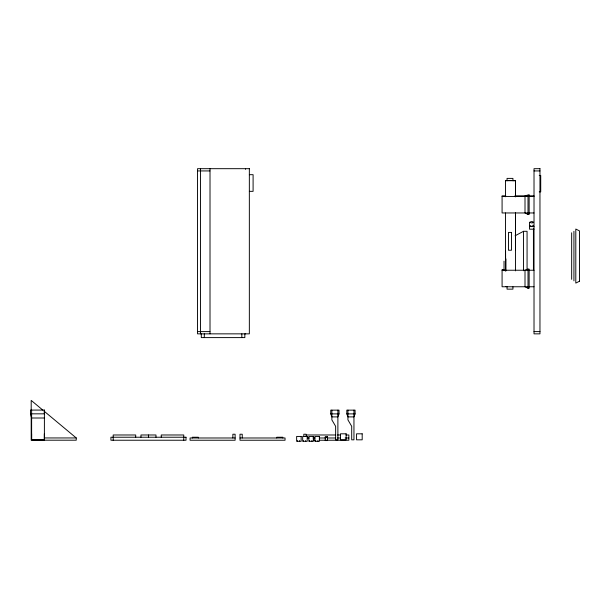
<?xml version="1.0" encoding="UTF-8"?>
<svg xmlns="http://www.w3.org/2000/svg" width="610" height="610" viewBox="0 0 610 610"><rect width="100%" height="100%" fill="white"/><g stroke="black" fill="none" stroke-linecap="round" stroke-linejoin="round"><path stroke-width="0.91" d="M30.5 413.832L44.393 413.832L44.393 410.072L30.5 410.072L30.5 413.832L31.628 418.002L44.393 418.002M505.568 261.339L505.568 253.592M505.56 252.448L505.56 251.007M515.503 235.742L515.503 212.936M515.503 196.786L515.503 180.629L507.04 180.621M44.393 413.832L44.4 410.072L44.393 439.757L31.606 439.772L31.628 433.763M339.015 413.893L337.887 416.897L331.878 416.897L330.757 413.893L330.757 410.141L339.015 410.141L339.015 413.893L330.757 413.893M355.081 413.893L353.952 416.897L347.944 416.897L346.823 413.893L346.823 410.141L355.081 410.141L355.081 413.893L346.823 413.893M515.053 235.796L523.533 231.297L527.07 231.297L527.07 268.987M525.004 195.84L529.137 194.712L529.137 214.461L528.008 214.461L525.004 212.959L525.004 196.443L529.137 195.314M528.008 269.117L525.004 270.238L525.004 286.761L528.008 288.263L529.137 288.263L529.137 269.117L528.008 269.117L528.008 288.263M197.541 170.93L209.924 170.93M534.017 170.93L539.964 170.93M249.345 174.681L253.097 174.681L253.097 191.342L249.345 191.342M539.24 175.436L540.719 175.436L540.719 191.853L539.24 191.853M505.537 196.786L505.522 180.636L515.458 180.636L515.465 196.786M505.53 180.636L507.345 180.636M512.781 180.629L515.503 180.629L515.503 196.611M505.751 195.84L502.083 195.84L502.083 212.959L534.017 212.959M514.916 195.84L528.008 195.84M528.87 195.84L534.017 195.84M502.083 196.443L534.017 196.443M529.51 226.577L534.017 226.577M534.017 229.177L529.51 229.177L529.51 222.154M503.913 269.643L502.083 269.643L502.083 286.761L534.017 286.761M502.083 270.238L534.017 270.238M197.541 331.604L209.924 331.604M534.017 331.604L539.964 331.604M335.66 434.983L306.441 434.983L306.441 436.486M337.551 434.983L340.38 434.983M346.03 434.983L348.859 434.983L348.859 440.237L319.274 440.237M325.237 437.195L327.486 437.195M44.332 437.95L76.242 437.95L76.242 440.199L31.194 440.199L31.194 414.48M235.117 437.988L190.068 437.988L190.068 440.237L235.117 440.237L235.117 434.228L232.86 434.228L232.86 437.988M239.997 437.988L285.045 437.988L285.045 440.237L239.997 440.237L239.997 434.228L242.246 434.228L242.246 437.988M307.387 437.988L309.27 437.988M313.037 437.988L315.073 437.988M319.64 437.988L325.397 437.988M327.181 437.988L335.721 437.988M337.551 437.988L340.418 437.988M345.108 437.988L348.859 437.988M43.493 439.757L44.393 439.757L44.385 433.756L44.377 439.757L31.628 439.757L31.628 410.072M313.197 440.237L315.073 440.237M42.822 410.095L31.194 400.404L31.194 409.889M44.172 411.216L76.242 437.95M515.473 212.692L515.496 270.893M505.537 212.943L505.56 270.901M573.926 231.297L573.926 280.844M571.669 232.791L571.669 279.342M533.43 228.872L533.43 270.146M528.008 195.314L528.008 214.461M523.533 231.297L523.533 270.779M515.503 212.699L515.48 250.23M512.934 180.705L512.934 178.394L507.04 178.394L507.04 180.705M512.934 286.83L512.934 289.14L507.04 289.14L507.04 286.83M507.04 286.54L505.919 286.54M505.919 258.892L505.919 270.939M505.568 251.213L505.56 270.817M504.035 261.164L504.035 270.695M353.952 410.141L353.952 439.825L351.703 439.825L351.703 426.314L347.944 419.901L347.944 410.141M337.887 410.141L337.887 439.825L335.637 439.825L335.637 426.314L331.878 419.901L331.878 410.141M317.879 440.572L317.879 441.32M315.629 440.572L315.629 441.32M311.84 440.572L311.84 441.32M309.59 440.572L309.59 441.32M306.067 436.112L306.067 434.228L303.81 434.228L303.81 436.112M305.686 440.572L305.686 441.32M303.429 440.572L303.429 441.32M299.647 440.572L299.647 441.32M297.39 440.572L297.39 441.32M282.788 437.988L282.788 437.233L276.78 437.233L276.78 437.988M245.594 168.68L245.594 169.336M245.594 333.388L245.594 333.853M244.839 333.853L244.839 337.604L201.292 337.604L201.292 333.853M241.834 333.853L241.834 337.604M210.015 168.68L210.015 333.853M204.297 333.853L204.297 337.604M200.545 168.68L200.545 333.853M198.326 437.988L198.326 437.233L192.318 437.233L192.318 437.988M183.762 440.237L183.762 434.983L161.238 434.983L161.238 437.233M155.977 437.233L155.977 434.983L140.963 434.983L140.963 437.233M148.474 434.983L148.474 437.233M135.71 437.233L135.71 434.983L113.185 434.983L113.185 440.237M532.843 225.181A1.502 0.656 0 0 1 533.048 225.975L532.804 226.112A1.502 0.656 0 0 1 530.982 226.196A1.502 0.656 0 0 1 530.319 225.456M533.048 222.597L532.804 222.726A1.502 0.656 0 0 1 530.342 222.467A1.502 0.656 0 0 1 531.928 221.605A1.502 0.656 0 0 1 533.048 222.597M579.5 281.218L575.802 283.101L575.802 229.04L579.5 230.915L579.5 281.218M249.345 168.68L197.541 168.68L197.541 333.853L249.345 333.853L249.345 168.68M539.964 168.68L534.017 168.68L534.017 333.853L539.964 333.853L539.964 168.68M511.47 232.418L508.466 232.418L508.466 250.23L511.47 250.23L511.47 232.418M346.122 433.817L340.487 433.817L340.487 439.825L346.122 439.825L346.122 433.817M362.188 433.817L356.56 433.817L356.56 439.825L362.188 439.825L362.188 433.817M301.149 436.44L296.643 436.44L296.643 441.32L301.149 441.32L301.149 436.44M307.188 436.44L302.682 436.44L302.682 441.32L307.188 441.32L307.188 436.44M313.342 436.44L308.835 436.44L308.835 441.32L313.342 441.32L313.342 436.44M319.381 436.44L314.874 436.44L314.874 441.32L319.381 441.32L319.381 436.44M327.486 436.821L325.237 436.821L325.237 440.572L327.486 440.572L327.486 436.821M186.012 437.233L110.928 437.233L110.928 440.237L186.012 440.237L186.012 437.233"/></g></svg>
